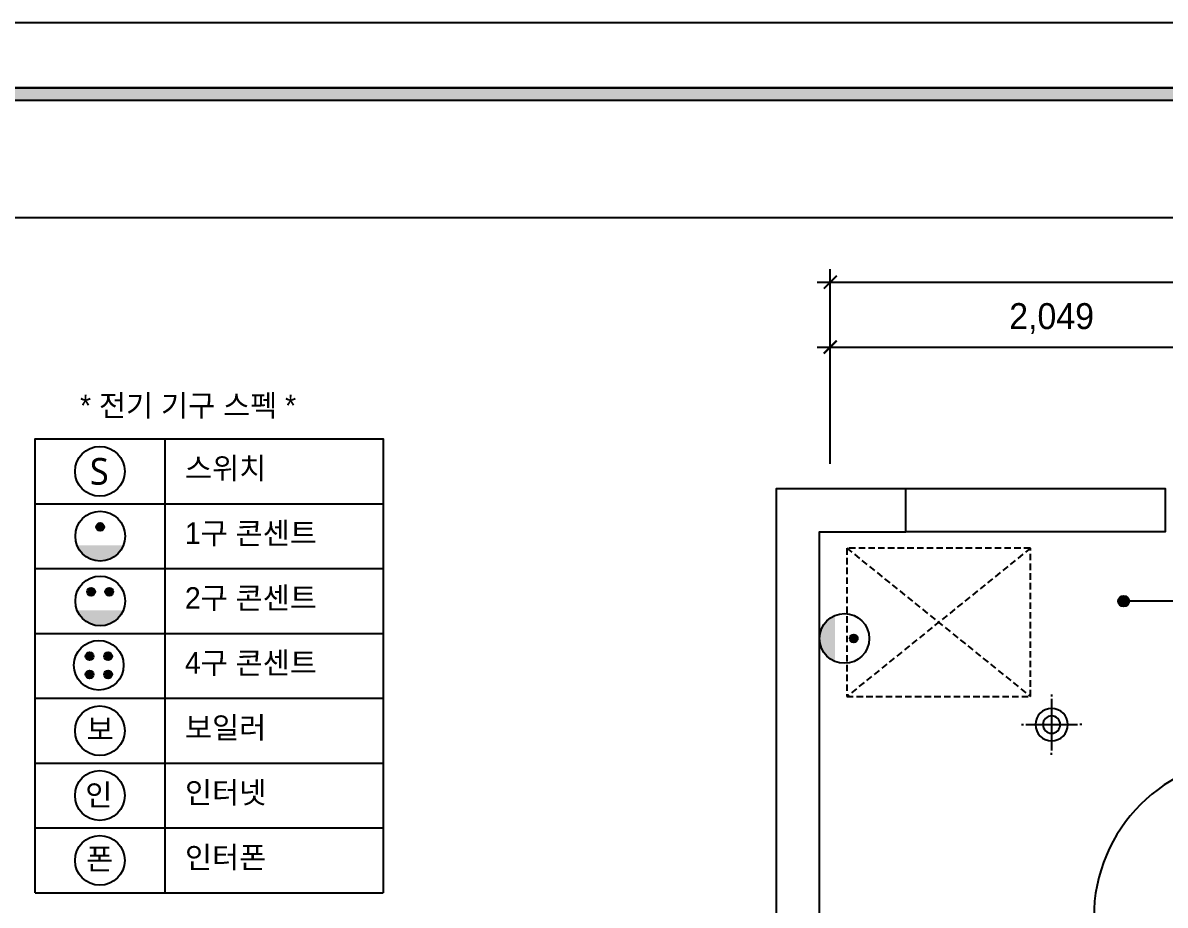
# Model space of a CAD drawing. Header units: millimetres. Extents: x 204923 to 257123, y 77248 to 107783.
# Drawn here: x 236194 to 241482, y 103101 to 107183 of the extents above; entities that cross this region are included whole.
import ezdxf
from ezdxf.enums import TextEntityAlignment as Align

# ---------------------------------------------------------------- set-up
doc = ezdxf.new("R2010")
doc.units = ezdxf.units.MM
doc.header["$LTSCALE"] = 30
doc.header["$PDMODE"] = 3
doc.linetypes.add('DASHEDX2', pattern=[1.5, 1, -0.5])
doc.layers.get('DEFPOINTS').update_dxf_attribs({"color": 248})
for name, color, linetype in [('0-ELC TEXT', 7, 'Continuous'), ('04-WIN', 4, 'Continuous'), ('06-FUR', 6, 'Continuous'), ('07-DIM WAL', 5, 'Continuous'), ('2-con', 2, 'Continuous'), ('3.기호.계단선', 30, 'Continuous'), ('CEIL-DOOR', 6, 'Continuous'), ('CO-DO-FR', 7, 'Continuous'), ('CO-DOOR', 8, 'Continuous'), ('F-SYM', 7, 'Continuous'), ('FORM(YOURNAME)-11', 1, 'Continuous'), ('HAT', 8, 'Continuous'), ('RC-LIGHT', 7, 'Continuous'), ('U-LANP', 6, 'Continuous'), ('설비', 140, 'Continuous')]:
    doc.layers.add(name, color=color, linetype=linetype)
doc.styles.add('HY 울릉도 L', font='')
doc.styles.add('YOURNAME', font='HY울릉도M.TTF')
doc.styles.add('코레일둥고', font='Korail_Round_Gothic_Medium.ttf')
doc.styles.get('HY 울릉도 L').set_extended_font_data('HY울릉도L')
doc.dimstyles.new('60', dxfattribs={"dimscale": 60, "dimtxt": 2, "dimasz": 1, "dimexe": 1, "dimexo": 1, "dimgap": 1, "dimtad": 1, "dimdec": 0, "dimrnd": 0.05, "dimdsep": 46, "dimlunit": 6, "dimtxsty": 'HY 울릉도 L', "dimblk": 'ARCHTICK', "dimcen": 2.5, "dimdle": 1, "dimclrd": 133, "dimclre": 133, "dimclrt": 30, "dimadec": 0, "dimazin": 0, "dimtfac": 1, "dimtdec": 0, "dimtix": 1, "dimtmove": 2, "dimatfit": 3, "dimldrblk": 'ARCHTICK', "dimfxl": 1, "dimlwd": -1, "dimlwe": -1, "dimarcsym": 0})

# ---------------------------------------------------------------- blocks, each defined once
blk = doc.blocks.new('FORM-PLAN')
at = {"layer": 'FORM(YOURNAME)-11'}
h = blk.add_hatch(color=256, dxfattribs=at)
h.dxf.hatch_style = 1
h.paths.add_polyline_path([(-71444, 55115), (10556, 55115), (10556, 54915), (-71444, 54915)])
h.paths.add_polyline_path([(-71444, -2085), (10556, -2085), (10556, -2285), (-71444, -2285)])
at = {"layer": 'DEFPOINTS', "color": 158}
for points in [[(-71444, -2285), (10556, -2285), (10556, 55115), (-71444, 55115)], [(-69444, 53115), (-64, 53115), (-64, 1215), (-69444, 1215)]]:
    blk.add_lwpolyline(points, close=True, dxfattribs=at)
at = {"layer": 'FORM(YOURNAME)-11', "color": 250}
blk.add_lwpolyline([(-72444, -3285), (11556, -3285), (11556, 56115), (-72444, 56115)], close=True, dxfattribs=at)
at = {"layer": 'FORM(YOURNAME)-11'}
blk.add_lwpolyline([(-71444, 55115), (10556, 55115), (10556, 54915), (-71444, 54915)], close=True, dxfattribs=at)
at = {"layer": 'FORM(YOURNAME)-11', "color": 3, "style": 'YOURNAME'}
for tag, height, p in [('1', 450, (9905, 18188)), ('2', 450, (9905, 17544)), ('3', 450, (9905, 16257)), ('4', 450, (9905, 14326)), ('5', 515, (9905, 12009)), ('6', 515, (9905, 9757)), ('7', 515, (9905, 7504)), ('8', 515, (9905, 5252)), ('9', 515, (9905, 2999)), ('10', 515, (5655, 811)), ('11', 515, (9905, 747)), ('12', 515, (5655, -1441)), ('13', 515, (9905, -1441))]:
    blk.add_attdef(tag, text='', height=height, dxfattribs=at).set_placement(p, align=Align.MIDDLE_RIGHT)
blk = doc.blocks.new('_ArchTick')
at = {"color": 0, "linetype": 'ByBlock', "const_width": 0.15}
blk.add_lwpolyline([(-0.5, -0.5), (0.5, 0.5)], dxfattribs=at)
blk = doc.blocks.new('*D316')
at = {"layer": '07-DIM WAL', "color": 133}
for p, q in [((239932.1, 105142.9), (239932.1, 105742.9)), ((241981.5, 105142.9), (241981.5, 105742.9)), ((239872.1, 105682.9), (242041.5, 105682.9))]:
    blk.add_line(p, q, dxfattribs=at)
at = {"layer": 'DEFPOINTS', "color": 0}
for p in [(241981.5, 105682.9), (239932.1, 105082.9), (241981.5, 105082.9)]:
    blk.add_point(p, dxfattribs=at)
at = {"layer": '07-DIM WAL', "color": 133, "xscale": 60, "yscale": 60, "zscale": 60, "rotation": 180}
blk.add_blockref('_ArchTick', (239932.1, 105682.9), dxfattribs=at)
at = {"layer": '07-DIM WAL', "color": 133, "xscale": 60, "yscale": 60, "zscale": 60}
blk.add_blockref('_ArchTick', (241981.5, 105682.9), dxfattribs=at)
at = {"layer": '07-DIM WAL', "color": 30, "insert": (240956.8, 105814.9), "char_height": 120, "attachment_point": 5, "style": 'HY 울릉도 L'}
blk.add_mtext('2,049', dxfattribs=at)
blk = doc.blocks.new('*D317')
at = {"layer": '07-DIM WAL', "color": 133}
for p, q in [((239932.1, 105142.9), (239932.1, 106042.9)), ((248932.1, 105142.9), (248932.1, 106042.9)), ((239872.1, 105982.9), (248992.1, 105982.9))]:
    blk.add_line(p, q, dxfattribs=at)
at = {"layer": 'DEFPOINTS', "color": 0}
for p in [(248932.1, 105982.9), (239932.1, 105082.9), (248932.1, 105082.9)]:
    blk.add_point(p, dxfattribs=at)
at = {"layer": '07-DIM WAL', "color": 133, "xscale": 60, "yscale": 60, "zscale": 60, "rotation": 180}
blk.add_blockref('_ArchTick', (239932.1, 105982.9), dxfattribs=at)
at = {"layer": '07-DIM WAL', "color": 133, "xscale": 60, "yscale": 60, "zscale": 60}
blk.add_blockref('_ArchTick', (248932.1, 105982.9), dxfattribs=at)
at = {"layer": '07-DIM WAL', "color": 30, "insert": (244432.1, 106114.9), "char_height": 120, "attachment_point": 5, "style": 'HY 울릉도 L'}
blk.add_mtext('9,000', dxfattribs=at)
blk = doc.blocks.new('매입등')
at = {"layer": 'HAT', "color": 1}
for p, q in [((0, 140), (0, 130)), ((0, 120), (0, -120)), ((-140, 0), (-130, 0)), ((120, 0), (-120, 0)), ((140, 0), (130, 0)), ((-140, 0), (-130, 0)), ((0, -140), (0, -130))]:
    blk.add_line(p, q, dxfattribs=at)
blk.add_circle((0, 0), 40, dxfattribs=at)
at = {"layer": 'U-LANP'}
blk.add_circle((0, 0), 75, dxfattribs=at)
blk = doc.blocks.new('A$C59950440')
at = {"layer": 'CEIL-DOOR'}
blk.add_blockref('매입등', (140, 140), dxfattribs=at)
blk = doc.blocks.new('SW')
at = {"layer": '설비', "color": 140}
blk.add_circle((11533254.1, -14277699.4), 184, dxfattribs=at)
at = {"layer": '설비', "color": 140, "insert": (11533320, -14277600.8), "char_height": 197.143, "width": 314.327, "attachment_point": 3, "style": '코레일둥고'}
blk.add_mtext('{\\fMalgun Gothic|b0|i0|c129|p50;S}', dxfattribs=at)
blk = doc.blocks.new('egoo')
at = {"layer": '설비'}
h = blk.add_hatch(color=140, dxfattribs=at)
edge = h.paths.add_edge_path()
edge.add_arc((1015645.3, 443433.7), 22.3, 0, 360)
h = blk.add_hatch(color=140, dxfattribs=at)
edge = h.paths.add_edge_path()
edge.add_arc((1015747.7, 443433.7), 22.3, 0, 360)
h = blk.add_hatch(color=140, dxfattribs=at)
edge = h.paths.add_edge_path()
edge.add_line((1015826.3, 443329.1), (1015566.6, 443329.1))
edge.add_ellipse((1015696.5, 443381.5), major_axis=(99, 99), ratio=1, start_angle=156.95778, end_angle=293.04222)
at = {"layer": '설비', "color": 140}
for centre, radius in [((1015696.5, 443381.5), 140), ((1015645.3, 443433.7), 22.3), ((1015747.7, 443433.7), 22.3)]:
    blk.add_circle(centre, radius, dxfattribs=at)
blk = doc.blocks.new('DLSXJSPT')
at = {"layer": '설비', "color": 140}
blk.add_circle((242956, 103418.4), 115, dxfattribs=at)
at = {"layer": '설비', "color": 140, "style": '코레일둥고'}
blk.add_text('인', height=100, dxfattribs=at).set_placement((242888.1, 103372))
blk = doc.blocks.new('DLSXJVHS')
at = {"layer": '설비', "color": 140}
blk.add_circle((236550.8, 103607.8), 115, dxfattribs=at)
at = {"layer": '설비', "color": 140, "style": '코레일둥고'}
blk.add_text('폰', height=100, dxfattribs=at).set_placement((236486.9, 103564.3))
blk = doc.blocks.new('DLFRN')
at = {"layer": '설비'}
h = blk.add_hatch(color=140, dxfattribs=at)
edge = h.paths.add_edge_path()
edge.add_arc((236552.3, 104850.7), 18.3, 0, 360)
h = blk.add_hatch(color=140, dxfattribs=at)
edge = h.paths.add_edge_path()
edge.add_line((236658.9, 104764.8), (236445.6, 104764.8))
edge.add_ellipse((236552.3, 104807.8), major_axis=(81.3, 81.3), ratio=1, start_angle=156.9578, end_angle=293.0422)
at = {"layer": '설비', "color": 140}
for centre, radius in [((236552.3, 104807.8), 115), ((236552.3, 104850.7), 18.3)]:
    blk.add_circle(centre, radius, dxfattribs=at)
blk = doc.blocks.new('QHDLFFJ')
at = {"layer": '설비', "color": 140}
blk.add_circle((236550.8, 104207.8), 115, dxfattribs=at)
at = {"layer": '설비', "color": 140, "style": '코레일둥고'}
blk.add_text('보 ', height=100, dxfattribs=at).set_placement((236489.6, 104163.9))
blk = doc.blocks.new('4RNZHS')
at = {"layer": '설비'}
h = blk.add_hatch(color=140, dxfattribs=at)
edge = h.paths.add_edge_path()
edge.add_arc((244434.2, 96095.3), 18.3, -90, 270, ccw=False)
h = blk.add_hatch(color=140, dxfattribs=at)
edge = h.paths.add_edge_path()
edge.add_arc((244520, 96095.3), 18.3, 270, 630)
h = blk.add_hatch(color=140, dxfattribs=at)
edge = h.paths.add_edge_path()
edge.add_arc((244434.2, 96011.2), 18.3, -90, 270, ccw=False)
h = blk.add_hatch(color=140, dxfattribs=at)
edge = h.paths.add_edge_path()
edge.add_arc((244520, 96011.2), 18.3, 270, 630)
at = {"layer": '설비', "color": 140}
for centre, radius in [((244477.1, 96053.3), 115), ((244434.2, 96095.3), 18.3), ((244520, 96095.3), 18.3), ((244434.2, 96011.2), 18.3), ((244520, 96011.2), 18.3)]:
    blk.add_circle(centre, radius, dxfattribs=at)
blk = doc.blocks.new('cdr')
at = {"layer": '04-WIN'}
blk.add_lwpolyline([(214482.6, 105028.4), (215682.6, 105028.4), (215682.6, 104828.4), (214482.6, 104828.4)], close=True, dxfattribs=at)
at = {"layer": '2-con'}
blk.add_line((214482.6, 104828.4), (214482.6, 105028.4), dxfattribs=at)
for points in [[(213882.6, 102533.4), (213882.6, 105028.4), (214482.6, 105028.4)], [(215322.1, 103043.4), (215122.1, 103043.4), (215122.1, 102713.4), (214082.6, 102713.4), (214082.6, 104828.4), (214482.6, 104828.4)]]:
    blk.add_lwpolyline(points, dxfattribs=at)
blk = doc.blocks.new('D-002')
at = {"layer": 'CO-DO-FR'}
for points in [[(0, 200), (0, 0), (30, 0), (30, 40), (40, 40), (40, 160), (30, 160), (30, 200), (0, 200)], [(800, 200), (800, 0), (770, 0), (770, 40), (760, 40), (760, 160), (770, 160), (770, 200), (800, 200)]]:
    blk.add_lwpolyline(points, close=True, dxfattribs=at)
at = {"layer": 'CO-DOOR'}
blk.add_lwpolyline([(730, 940), (730, 200), (770, 200), (770, 940)], close=True, dxfattribs=at)
blk.add_arc((770, 200), 740, 90, 180, dxfattribs=at)
blk = doc.blocks.new('cjswjdeh')
at = {"layer": '06-FUR', "color": 8, "linetype": 'DASHEDX2'}
for p, q in [((269978.4, 107422.2), (269128.4, 106736.2)), ((269128.4, 107422.2), (269978.4, 106736.2))]:
    blk.add_line(p, q, dxfattribs=at)
blk.add_lwpolyline([(269978.4, 106736.2), (269978.4, 107422.2), (269128.4, 107422.2), (269128.4, 106736.2)], close=True, dxfattribs=at)
blk.add_blockref('cdr', (54919.7, 2670))
at = {"layer": 'CO-DOOR', "color": 8}
blk.add_blockref('D-002', (270241.8, 105513.3), dxfattribs=at)

msp = doc.modelspace()

# ---------------------------------------------------------------- hatches: boundary and pattern name
at = {"layer": '0-ELC TEXT'}
h = msp.add_hatch(color=256, dxfattribs=at)
h.dxf.hatch_style = 1
edge = h.paths.add_edge_path()
edge.add_arc((241290.1, 104506.9), 25, -270, 90, ccw=False)

# ---------------------------------------------------------------- linework, layer by layer
for p, q in [((236850.8, 105257.8), (236850.8, 103157.8)), ((236250.8, 104957.8), (237861.7, 104957.8)), ((236250.8, 104657.8), (237861.7, 104657.8)), ((242452.5, 104506.9), (241290.1, 104506.9)), ((236250.8, 104357.8), (237861.7, 104357.8)), ((236250.8, 104057.8), (237861.7, 104057.8)), ((236250.8, 103757.8), (237861.7, 103757.8)), ((236250.8, 103457.8), (237861.7, 103457.8)), ((236250.8, 103157.8), (237861.7, 103157.8))]:
    msp.add_line(p, q, dxfattribs=at)
msp.add_lwpolyline([(236250.8, 103157.8), (236250.8, 105257.8), (237861.7, 105257.8), (237861.7, 103157.8)], dxfattribs=at)
msp.add_circle((241290.1, 104506.9), 25, dxfattribs=at)

# ---------------------------------------------------------------- block references
at = {"layer": '3.기호.계단선'}
msp.add_blockref('cjswjdeh', (-29119.7, -2670), dxfattribs=at)
at = {"layer": 'F-SYM', "xscale": 0.3, "yscale": 0.3, "zscale": 0.3}
msp.add_blockref('FORM-PLAN', (253055.9, 90348.4), dxfattribs=at)
at = {"layer": 'RC-LIGHT', "xscale": -1}
msp.add_blockref('A$C59950440', (241096.8, 103795.9), dxfattribs=at)
at = {"layer": '설비', "color": 140}
for name, p, xscale, yscale, zscale in [('SW', (-6971733, 9028669.9), 0.625, 0.625, 0.625), ('egoo', (-597769.9, -259698.4), 0.8214285869294655, 0.8214285869294655, 0.8214285869294655)]:
    msp.add_blockref(name, p, dxfattribs=dict(at, xscale=xscale, yscale=yscale, zscale=zscale))
at = {"layer": '설비'}
for name, p in [('DLFRN', (0, 0)), ('4RNZHS', (-7931.2, 8157.1)), ('QHDLFFJ', (0, -300)), ('DLSXJSPT', (-6405.2, 189.4)), ('DLSXJVHS', (0, -300))]:
    msp.add_blockref(name, p, dxfattribs=at)
at = {"layer": '설비', "rotation": 270}
msp.add_blockref('DLFRN', (135189.8, 340886.9), dxfattribs=at)

# ---------------------------------------------------------------- texts
at = {"layer": '0-ELC TEXT', "style": '코레일둥고'}
for s, p in [('* 전기 기구 스펙 *', (236459.1, 105362.2)), ('스위치', (236944.7, 105071.8)), ('1구 콘센트', (236944.7, 104771.8)), ('2구 콘센트', (236944.7, 104471.8)), ('4구 콘센트', (236944.7, 104171.8)), ('보일러', (236944.7, 103871.8)), ('인터넷', (236944.7, 103571.8)), ('인터폰', (236944.7, 103271.8))]:
    msp.add_text(s, height=100, dxfattribs=at).set_placement(p)

# ---------------------------------------------------------------- dimensions: what is measured, and where the dimension line sits
at = {"layer": '07-DIM WAL'}
for base, p2, picture, middle in [((248932.1, 105982.9), (248932.1, 105082.9), '*D317', (244432.1, 106114.9)), ((241981.5, 105682.9), (241981.5, 105082.9), '*D316', (240956.8, 105814.9))]:
    dim = msp.add_linear_dim(base=base, p1=(239932.1, 105082.9), p2=p2, dimstyle='60', dxfattribs=at)
    dim.commit()
    dim.dimension.update_dxf_attribs({"geometry": picture, "text_midpoint": middle})

doc.saveas('drawing.dxf')
